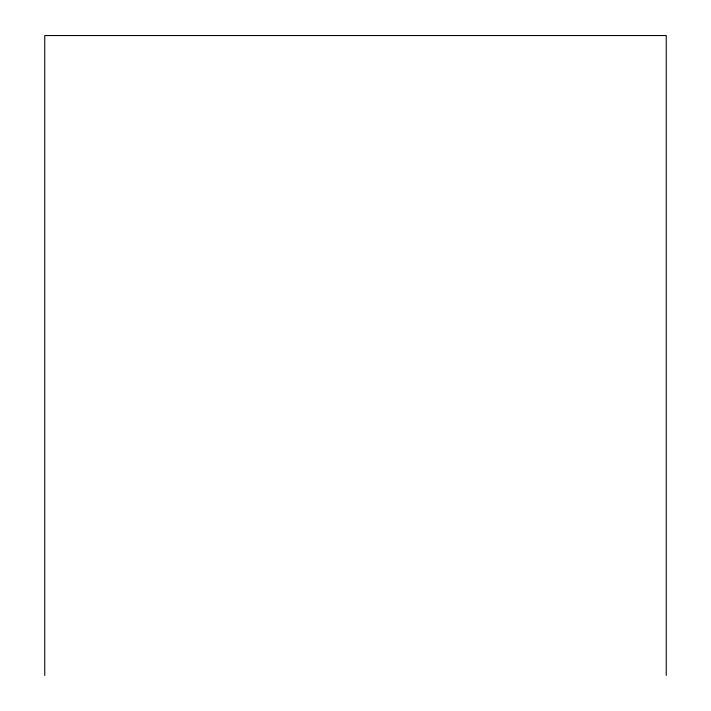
<?xml version="1.0" encoding="UTF-8"?>
<svg xmlns="http://www.w3.org/2000/svg" width="711" height="711" viewBox="0 0 711 711"><rect width="100%" height="100%" fill="white"/><g stroke="black" fill="none" stroke-linecap="round" stroke-linejoin="round"><path stroke-width="1.07" d="M666.251 675.45L666.251 35.55L44.749 35.55L44.749 675.45"/></g></svg>
